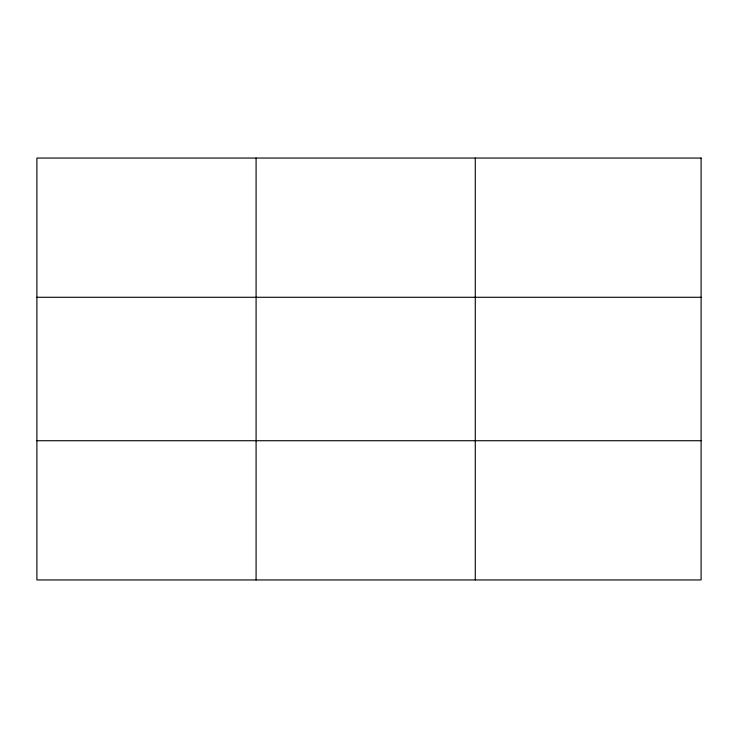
<?xml version="1.0" encoding="UTF-8"?>
<svg xmlns="http://www.w3.org/2000/svg" width="738" height="738" viewBox="0 0 738 738"><rect width="100%" height="100%" fill="white"/><g stroke="black" fill="none" stroke-linecap="round" stroke-linejoin="round"><path stroke-width="1.11" d="M256.086 579.948L256.086 158.052M475.272 579.948L475.272 158.052M36.9 297.276L701.1 297.276M36.9 440.724L701.1 440.724M701.1 158.052L701.1 579.948L36.9 579.948L36.9 158.052L701.1 158.052"/></g></svg>
